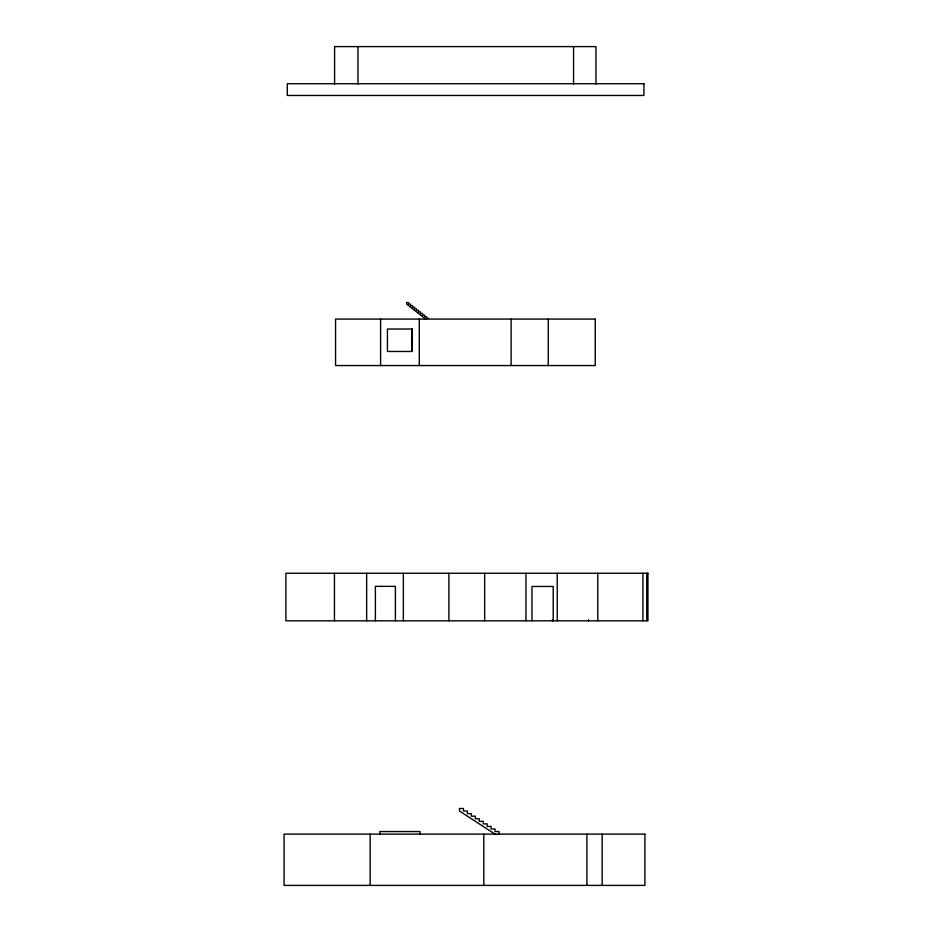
<?xml version="1.0" encoding="UTF-8"?>
<svg xmlns="http://www.w3.org/2000/svg" width="932" height="932" viewBox="0 0 932 932"><rect width="100%" height="100%" fill="white"/><g stroke="black" fill="none" stroke-linecap="round" stroke-linejoin="round"><path stroke-width="1.4" d="M428.615 318.278L426.611 318.278L426.611 316.705L424.619 316.705L424.619 315.132L422.615 315.132L422.615 313.56L420.612 313.56L420.612 311.975L418.619 311.975L418.619 310.403L416.616 310.403L416.616 308.83L414.612 308.83L414.612 307.257L412.62 307.257L412.62 305.673L410.616 305.673L410.616 304.1L408.612 304.1L408.612 302.527L406.608 302.527L406.608 304.1L425.621 319.07M495.812 834.618L459.511 811.05L459.511 808.487L463.46 808.487L463.46 811.05L467.41 811.05L467.41 813.613L471.359 813.613L471.359 816.176L475.308 816.176L475.308 818.739L479.258 818.739L479.258 821.302L483.207 821.302L483.207 823.865L487.156 823.865L487.156 826.428L491.106 826.428L491.106 828.991L495.055 828.991L495.055 831.554L499.004 831.554L499.004 834.117M646.738 573.273L646.738 620.817M642.929 573.273L642.929 620.817M602.188 834.117L602.188 885.4M597.796 573.273L597.796 620.817M595.956 83.985L595.956 46.6L334.588 46.6L334.588 84.241M588.511 619.687L588.511 620.817M586.904 834.117L586.904 885.4M573.553 46.6L573.553 83.962M557.231 573.273L557.231 620.817M553.189 620.817L553.189 586.461L531.962 586.461L531.962 620.817M552.466 619.687L552.466 620.817M548.261 319.082L548.261 365.554M525.951 573.273L525.951 620.817M511.109 319.082L511.109 365.554M484.652 573.273L484.652 620.817M483.801 834.117L483.801 885.4M448.898 573.273L448.898 620.817M420.029 834.117L420.029 831.554L379.743 831.554L379.743 834.117M419.284 319.082L419.284 365.554M412.037 329.019L412.037 351.469M403.346 573.273L403.346 620.817M395.401 620.817L395.401 586.356L375.386 586.356L375.386 620.817M380.594 319.082L380.594 365.554M370.167 834.117L370.167 885.4M366.66 573.273L366.66 620.817M357.981 46.6L357.981 84.043M334.448 573.273L334.448 620.817M643.919 83.729L287.289 83.729L287.289 95.448L643.919 95.448L643.919 83.729M595.245 319.082L335.555 319.082L335.555 365.554L595.245 365.554L595.245 319.082M412.317 329.019L387.432 329.019L387.432 351.469L412.317 351.469L412.317 329.019M647.926 573.273L285.891 573.273L285.891 620.817L647.926 620.817L647.926 573.273M644.909 834.117L284.074 834.117L284.074 885.4L644.909 885.4L644.909 834.117"/></g></svg>
